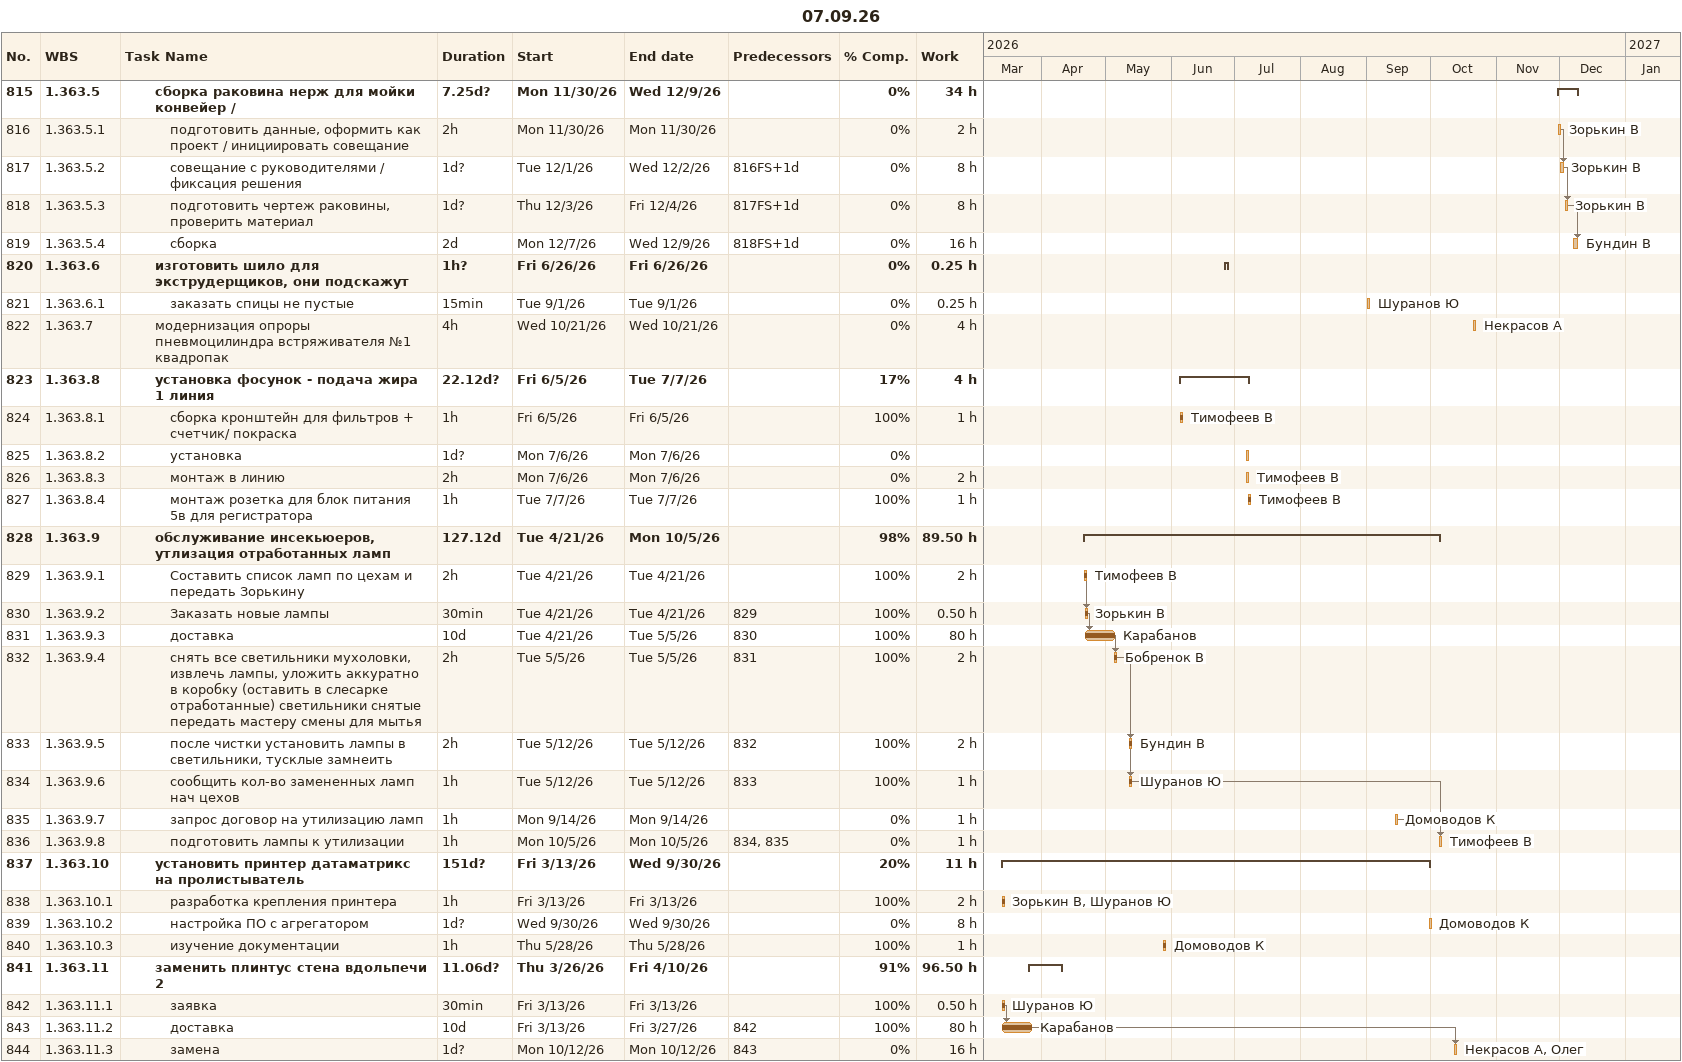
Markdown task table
07.09.26

| ID | WBS | Task | Duration | Start | Finish | Predecessors | Resources | % complete | Work (h) |
|---|---|---|---|---|---|---|---|---|---|
| 815 | 1.363.5 | **сборка раковина нерж для мойки конвейер /** | 7.25d? | 2026-11-30 | 2026-12-09 |  |  | 0 | 34 |
| 816 | 1.363.5.1 | подготовить данные, оформить как проект / инициировать совещание | 2h | 2026-11-30 | 2026-11-30 |  | Зорькин В | 0 | 2 |
| 817 | 1.363.5.2 | совещание с руководителями / фиксация решения | 1d? | 2026-12-01 | 2026-12-02 | 816FS+1d | Зорькин В | 0 | 8 |
| 818 | 1.363.5.3 | подготовить чертеж раковины, проверить материал | 1d? | 2026-12-03 | 2026-12-04 | 817FS+1d | Зорькин В | 0 | 8 |
| 819 | 1.363.5.4 | сборка | 2d | 2026-12-07 | 2026-12-09 | 818FS+1d | Бундин В | 0 | 16 |
| 820 | 1.363.6 | **изготовить шило для экструдерщиков, они подскажут** | 1h? | 2026-06-26 | 2026-06-26 |  |  | 0 | 0.25 |
| 821 | 1.363.6.1 | заказать спицы не пустые | 15min | 2026-09-01 | 2026-09-01 |  | Шуранов Ю | 0 | 0.25 |
| 822 | 1.363.7 | модернизация опроры пневмоцилиндра встряживателя №1 квадропак | 4h | 2026-10-21 | 2026-10-21 |  | Некрасов А | 0 | 4 |
| 823 | 1.363.8 | **установка фосунок - подача жира 1 линия** | 22.12d? | 2026-06-05 | 2026-07-07 |  |  | 17 | 4 |
| 824 | 1.363.8.1 | сборка кронштейн для фильтров + счетчик/ покраска | 1h | 2026-06-05 | 2026-06-05 |  | Тимофеев В | 100 | 1 |
| 825 | 1.363.8.2 | установка | 1d? | 2026-07-06 | 2026-07-06 |  |  | 0 |  |
| 826 | 1.363.8.3 | монтаж в линию | 2h | 2026-07-06 | 2026-07-06 |  | Тимофеев В | 0 | 2 |
| 827 | 1.363.8.4 | монтаж розетка для блок питания 5в для регистратора | 1h | 2026-07-07 | 2026-07-07 |  | Тимофеев В | 100 | 1 |
| 828 | 1.363.9 | **обслуживание инсекьюеров, утлизация отработанных ламп** | 127.12d | 2026-04-21 | 2026-10-05 |  |  | 98 | 89.50 |
| 829 | 1.363.9.1 | Составить список ламп по цехам и передать Зорькину | 2h | 2026-04-21 | 2026-04-21 |  | Тимофеев В | 100 | 2 |
| 830 | 1.363.9.2 | Заказать новые лампы | 30min | 2026-04-21 | 2026-04-21 | 829 | Зорькин В | 100 | 0.50 |
| 831 | 1.363.9.3 | доставка | 10d | 2026-04-21 | 2026-05-05 | 830 | Карабанов | 100 | 80 |
| 832 | 1.363.9.4 | снять все светильники мухоловки, извлечь лампы, уложить аккуратно в коробку (оставить в слесарке отработанные) светильники снятые передать мастеру смены для мытья | 2h | 2026-05-05 | 2026-05-05 | 831 | Бобренок В | 100 | 2 |
| 833 | 1.363.9.5 | после чистки установить лампы в светильники, тусклые замнеить | 2h | 2026-05-12 | 2026-05-12 | 832 | Бундин В | 100 | 2 |
| 834 | 1.363.9.6 | сообщить кол-во замененных ламп нач цехов | 1h | 2026-05-12 | 2026-05-12 | 833 | Шуранов Ю | 100 | 1 |
| 835 | 1.363.9.7 | запрос договор на утилизацию ламп | 1h | 2026-09-14 | 2026-09-14 |  | Домоводов К | 0 | 1 |
| 836 | 1.363.9.8 | подготовить лампы к утилизации | 1h | 2026-10-05 | 2026-10-05 | 834, 835 | Тимофеев В | 0 | 1 |
| 837 | 1.363.10 | **установить принтер датаматрикс на пролистыватель** | 151d? | 2026-03-13 | 2026-09-30 |  |  | 20 | 11 |
| 838 | 1.363.10.1 | разработка крепления принтера | 1h | 2026-03-13 | 2026-03-13 |  | Зорькин В, Шуранов Ю | 100 | 2 |
| 839 | 1.363.10.2 | настройка ПО с агрегатором | 1d? | 2026-09-30 | 2026-09-30 |  | Домоводов К | 0 | 8 |
| 840 | 1.363.10.3 | изучение документации | 1h | 2026-05-28 | 2026-05-28 |  | Домоводов К | 100 | 1 |
| 841 | 1.363.11 | **заменить плинтус стена вдольпечи 2** | 11.06d? | 2026-03-26 | 2026-04-10 |  |  | 91 | 96.50 |
| 842 | 1.363.11.1 | заявка | 30min | 2026-03-13 | 2026-03-13 |  | Шуранов Ю | 100 | 0.50 |
| 843 | 1.363.11.2 | доставка | 10d | 2026-03-13 | 2026-03-27 | 842 | Карабанов | 100 | 80 |
| 844 | 1.363.11.3 | замена | 1d? | 2026-10-12 | 2026-10-12 | 843 | Некрасов А, Олег | 0 | 16 |
